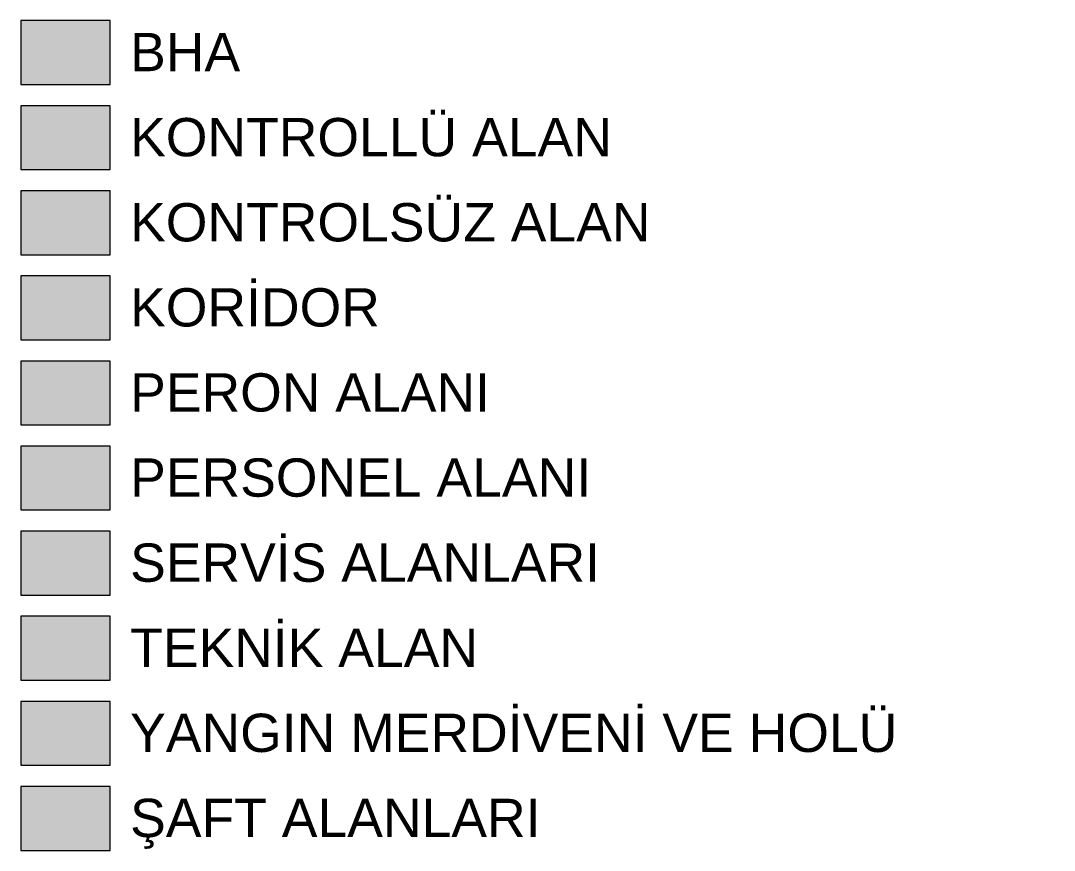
# Model space of a CAD drawing. Header units: metres. Extents: x -201 to 705, y -63 to 42.
# Drawn here: x 107.45 to 147.92, y -63.3 to -30.8 of the extents above; entities that cross this region are included whole.
import ezdxf

# ---------------------------------------------------------------- set-up
doc = ezdxf.new("R2010")
doc.units = ezdxf.units.M
doc.layers.add('G-----NPP', color=7, linetype='Continuous', lineweight=9)
doc.styles.add('Arial_1', font='arial.ttf', dxfattribs={"height": 1.5})

msp = doc.modelspace()

# ---------------------------------------------------------------- hatches: boundary and pattern name
at = {"layer": 'G-----NPP', "true_color": 0xf4e6fa}
msp.add_hatch(color=7, dxfattribs=at).paths.add_polyline_path([(107.447, -30.798), (110.947, -30.798), (110.947, -33.298), (107.447, -33.298)])
at = {"layer": 'G-----NPP', "true_color": 0xb0dcff}
msp.add_hatch(color=141, dxfattribs=at).paths.add_polyline_path([(107.447, -34.131), (110.947, -34.131), (110.947, -36.631), (107.447, -36.631)])
at = {"layer": 'G-----NPP', "true_color": 0xc7ebcc}
msp.add_hatch(color=254, dxfattribs=at).paths.add_polyline_path([(107.447, -37.465), (110.947, -37.465), (110.947, -39.965), (107.447, -39.965)])
at = {"layer": 'G-----NPP', "true_color": 0xfdf5f4}
msp.add_hatch(color=7, dxfattribs=at).paths.add_polyline_path([(107.447, -40.798), (110.947, -40.798), (110.947, -43.298), (107.447, -43.298)])
at = {"layer": 'G-----NPP', "true_color": 0xcccc00}
msp.add_hatch(color=52, dxfattribs=at).paths.add_polyline_path([(107.447, -44.131), (110.947, -44.131), (110.947, -46.631), (107.447, -46.631)])
at = {"layer": 'G-----NPP', "true_color": 0xf5daa0}
msp.add_hatch(color=41, dxfattribs=at).paths.add_polyline_path([(107.447, -47.465), (110.947, -47.465), (110.947, -49.965), (107.447, -49.965)])
at = {"layer": 'G-----NPP', "true_color": 0xf5bf94}
msp.add_hatch(color=31, dxfattribs=at).paths.add_polyline_path([(107.447, -50.798), (110.947, -50.798), (110.947, -53.298), (107.447, -53.298)])
at = {"layer": 'G-----NPP', "true_color": 0xfadecb}
msp.add_hatch(color=254, dxfattribs=at).paths.add_polyline_path([(107.447, -54.131), (110.947, -54.131), (110.947, -56.631), (107.447, -56.631)])
at = {"layer": 'G-----NPP', "true_color": 0xfcaaaa}
msp.add_hatch(color=21, dxfattribs=at).paths.add_polyline_path([(107.447, -57.465), (110.947, -57.465), (110.947, -59.965), (107.447, -59.965)])
at = {"layer": 'G-----NPP', "true_color": 0xffff80}
msp.add_hatch(color=51, dxfattribs=at).paths.add_polyline_path([(107.447, -60.798), (110.947, -60.798), (110.947, -63.298), (107.447, -63.298)])

# ---------------------------------------------------------------- linework, layer by layer
at = {"layer": 'G-----NPP'}
for p, q in [((107.447, -30.798), (107.447, -33.298)), ((110.947, -30.798), (107.447, -30.798)), ((110.947, -33.298), (110.947, -30.798)), ((107.447, -33.298), (110.947, -33.298)), ((107.447, -34.131), (107.447, -36.631)), ((110.947, -34.131), (107.447, -34.131)), ((110.947, -36.631), (110.947, -34.131)), ((107.447, -36.631), (110.947, -36.631)), ((107.447, -37.465), (107.447, -39.965)), ((110.947, -37.465), (107.447, -37.465)), ((110.947, -39.965), (110.947, -37.465)), ((107.447, -39.965), (110.947, -39.965)), ((107.447, -40.798), (107.447, -43.298)), ((110.947, -40.798), (107.447, -40.798)), ((110.947, -43.298), (110.947, -40.798)), ((107.447, -43.298), (110.947, -43.298)), ((107.447, -44.131), (107.447, -46.631)), ((110.947, -44.131), (107.447, -44.131)), ((110.947, -46.631), (110.947, -44.131)), ((107.447, -46.631), (110.947, -46.631)), ((107.447, -47.465), (107.447, -49.965)), ((110.947, -47.465), (107.447, -47.465)), ((110.947, -49.965), (110.947, -47.465)), ((107.447, -49.965), (110.947, -49.965)), ((107.447, -50.798), (107.447, -53.298)), ((110.947, -50.798), (107.447, -50.798)), ((110.947, -53.298), (110.947, -50.798)), ((107.447, -53.298), (110.947, -53.298)), ((107.447, -54.131), (107.447, -56.631)), ((110.947, -54.131), (107.447, -54.131)), ((110.947, -56.631), (110.947, -54.131)), ((107.447, -56.631), (110.947, -56.631)), ((107.447, -57.465), (107.447, -59.965)), ((110.947, -57.465), (107.447, -57.465)), ((110.947, -59.965), (110.947, -57.465)), ((107.447, -59.965), (110.947, -59.965)), ((107.447, -60.798), (107.447, -63.298)), ((110.947, -60.798), (107.447, -60.798)), ((110.947, -63.298), (110.947, -60.798)), ((107.447, -63.298), (110.947, -63.298))]:
    msp.add_line(p, q, dxfattribs=at)

# ---------------------------------------------------------------- texts
at = {"layer": 'G-----NPP', "char_height": 1.5, "attachment_point": 1, "line_spacing_factor": 0.941778, "style": 'Arial_1', "bg_fill": 3, "box_fill_scale": 1.25, "bg_fill_color": 256, "bg_fill_true_color": 13158600, "bg_fill_transparency": 0}
for s, insert, width in [('BHA', (111.732, -31.278), 5.14172), ('KONTROLLÜ ALAN', (111.732, -34.611), 22.51339), ('KONTROLSÜZ ALAN', (111.732, -37.945), 24.313), ('KORİDOR', (111.732, -41.278), 11.66069), ('PERON ALANI', (111.732, -44.611), 16.82077), ('PERSONEL ALANI', (111.732, -47.945), 21.5585), ('SERVİS ALANLARI', (111.732, -51.278), 21.98086), ('TEKNİK ALAN', (111.732, -54.611), 16.26987), ('YANGIN MERDİVENİ VE HOLÜ', (111.732, -57.945), 35.80841), ('ŞAFT ALANLARI', (111.732, -61.278), 19.18964)]:
    msp.add_mtext(s, dxfattribs=dict(at, insert=insert, width=width))

doc.saveas('drawing.dxf')
